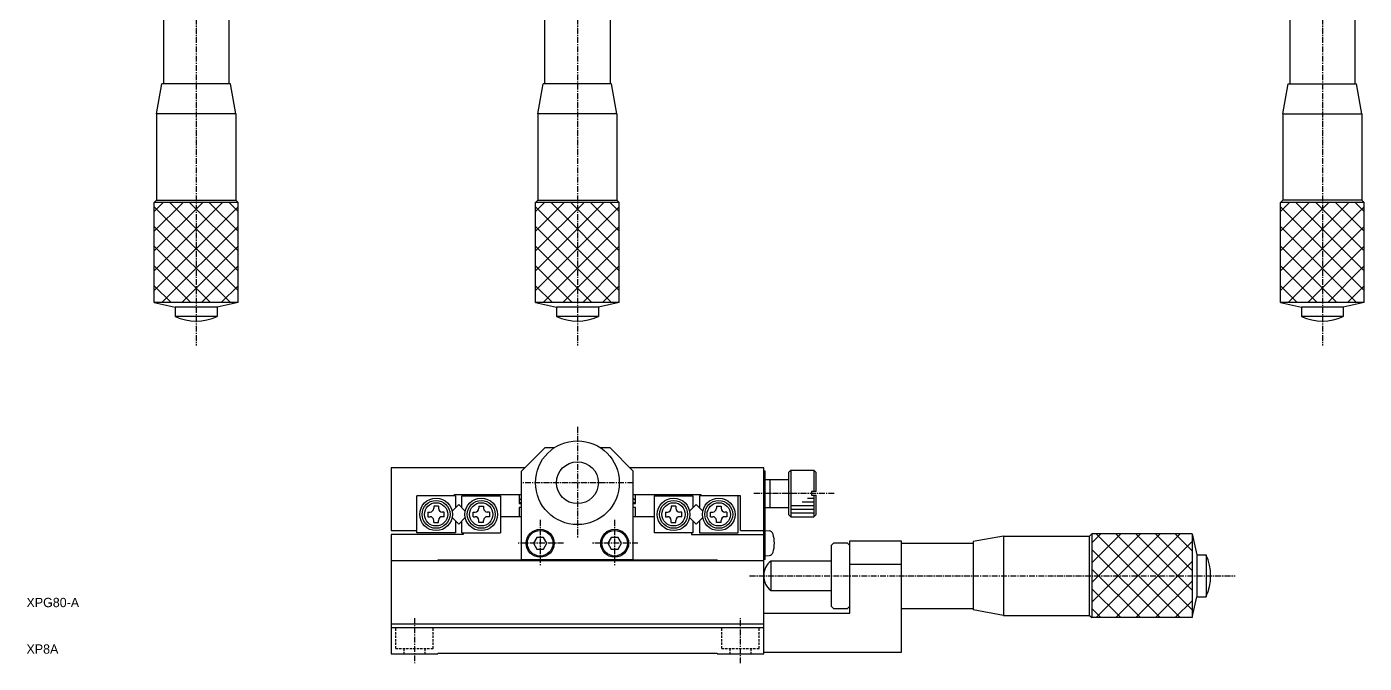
# Model space of a CAD drawing. Extents: x -219 to 100, y -52 to 272.
# Drawn here: x -216.8 to 70.5, y -52.3 to 84.4 of the extents above; entities that cross this region are included whole.
import ezdxf

# ---------------------------------------------------------------- set-up
doc = ezdxf.new("R2010")
doc.units = 0
doc.linetypes.add('CENTER', pattern=[2, 1.25, -0.25, 0.25, -0.25])
doc.linetypes.add('DASHED', pattern=[0.75, 0.5, -0.25])
doc.layers.get('0').update_dxf_attribs({"linetype": 'CONTINUOUS'})
doc.layers.add('CENTER', color=1, linetype='CENTER')

msp = doc.modelspace()

# ---------------------------------------------------------------- linework, layer by layer
at = {"color": 7, "linetype": 'CONTINUOUS'}
for p, q in [((-105.52, 72.19), (-105.52, 98.69)), ((-91.52, 98.69), (-91.52, 72.19)), ((-187.39, 87.69), (-187.39, 72.19)), ((-173.39, 87.69), (-173.39, 72.19)), ((54.46, 87.69), (54.46, 72.19)), ((68.46, 87.69), (68.46, 72.19)), ((-188.89, 65.69), (-187.74, 72.19)), ((-173.03, 72.19), (-187.74, 72.19)), ((-171.89, 65.69), (-173.03, 72.19)), ((-107.02, 65.69), (-105.88, 72.19)), ((-91.17, 72.19), (-105.88, 72.19)), ((-90.02, 65.69), (-91.17, 72.19)), ((52.96, 65.69), (54.1, 72.19)), ((54.1, 72.19), (68.81, 72.19)), ((69.96, 65.69), (68.81, 72.19)), ((-188.89, 65.69), (-188.89, 47.19)), ((-171.89, 65.69), (-188.89, 65.69)), ((-171.89, 65.69), (-171.89, 47.19)), ((-107.02, 65.69), (-107.02, 47.19)), ((-90.02, 65.69), (-107.02, 65.69)), ((-90.02, 65.69), (-90.02, 47.19)), ((52.96, 65.69), (52.96, 47.19)), ((52.96, 65.69), (69.96, 65.69)), ((69.96, 65.69), (69.96, 47.19)), ((-188.89, 47.19), (-189.39, 46.69)), ((-171.39, 46.69), (-189.39, 46.69)), ((-189.39, 25.19), (-189.39, 46.69)), ((-188.89, 47.19), (-171.89, 47.19)), ((-171.89, 47.19), (-171.39, 46.69)), ((-171.39, 25.19), (-171.39, 46.69)), ((-107.02, 47.19), (-107.52, 46.69)), ((-89.52, 46.69), (-107.52, 46.69)), ((-107.52, 25.19), (-107.52, 46.69)), ((-107.02, 47.19), (-90.02, 47.19)), ((-90.02, 47.19), (-89.52, 46.69)), ((-89.52, 25.19), (-89.52, 46.69)), ((52.96, 47.19), (52.46, 46.69)), ((70.46, 46.69), (52.46, 46.69)), ((52.46, 25.19), (52.46, 46.69)), ((69.96, 47.19), (52.96, 47.19)), ((69.96, 47.19), (70.46, 46.69)), ((70.46, 25.19), (70.46, 46.69)), ((-171.39, 25.19), (-189.39, 25.19)), ((-189.39, 25.19), (-184.89, 24.19)), ((-175.89, 24.19), (-184.89, 24.19)), ((-184.89, 24.19), (-184.89, 22.19)), ((-171.39, 25.19), (-175.89, 24.19)), ((-175.89, 24.19), (-175.89, 22.19)), ((-89.52, 25.19), (-107.52, 25.19)), ((-107.52, 25.19), (-103.02, 24.19)), ((-94.02, 24.19), (-103.02, 24.19)), ((-103.02, 24.19), (-103.02, 22.19)), ((-89.52, 25.19), (-94.02, 24.19)), ((-94.02, 24.19), (-94.02, 22.19)), ((70.46, 25.19), (52.46, 25.19)), ((52.46, 25.19), (56.96, 24.19)), ((65.96, 24.19), (56.96, 24.19)), ((56.96, 24.19), (56.96, 22.19)), ((70.46, 25.19), (65.96, 24.19)), ((65.96, 24.19), (65.96, 22.19)), ((-175.89, 22.19), (-184.89, 22.19)), ((-94.02, 22.19), (-103.02, 22.19)), ((65.96, 22.19), (56.96, 22.19)), ((-105.52, -6.04), (-110.52, -11.04)), ((-103.5, -6.04), (-105.52, -6.04)), ((-91.52, -6.04), (-93.55, -6.04)), ((-86.52, -11.04), (-91.52, -6.04)), ((-109.82, -10.34), (-138.52, -10.34)), ((-138.52, -10.34), (-138.52, -23.84)), ((-110.52, -30.04), (-110.52, -11.04)), ((-58.52, -10.34), (-87.22, -10.34)), ((-86.52, -30.04), (-86.52, -11.04)), ((-58.52, -50.34), (-58.52, -10.34)), ((-58.22, -11.04), (-58.52, -11.04)), ((-58.22, -30.04), (-58.22, -11.04)), ((-52.72, -10.84), (-53.22, -11.34)), ((-53.22, -11.34), (-53.22, -20.34)), ((-52.72, -10.84), (-52.72, -20.84)), ((-52.72, -10.84), (-47.72, -10.84)), ((-47.72, -10.84), (-47.72, -15.44)), ((-47.22, -11.34), (-47.72, -10.84)), ((-47.22, -15.44), (-47.22, -11.34)), ((-58.22, -12.84), (-53.22, -12.84)), ((-57.22, -12.84), (-57.22, -18.84)), ((-124.72, -16.34), (-133.02, -16.34)), ((-133.02, -24.34), (-133.02, -16.34)), ((-125.02, -16.04), (-125.02, -16.34)), ((-125.02, -16.04), (-110.52, -16.04)), ((-124.72, -16.34), (-124.72, -18.92)), ((-123.32, -18.92), (-123.32, -16.34)), ((-123.32, -16.34), (-115.02, -16.34)), ((-115.02, -16.34), (-115.02, -24.34)), ((-111.02, -16.04), (-111.02, -18.04)), ((-110.52, -16.84), (-111.02, -17.34)), ((-86.52, -16.04), (-72.02, -16.04)), ((-86.52, -16.84), (-86.02, -17.34)), ((-86.02, -18.04), (-86.02, -16.04)), ((-82.02, -16.34), (-73.72, -16.34)), ((-82.02, -16.34), (-82.02, -24.34)), ((-73.72, -16.34), (-73.72, -18.92)), ((-72.32, -16.34), (-72.32, -18.92)), ((-63.52, -16.34), (-72.32, -16.34)), ((-72.02, -16.04), (-72.02, -16.34)), ((-64.02, -24.34), (-64.02, -16.34)), ((-63.52, -23.84), (-63.52, -16.34)), ((-47.22, -15.44), (-48.22, -15.44)), ((-48.22, -15.44), (-48.22, -16.24)), ((-48.22, -16.24), (-47.22, -16.24)), ((-47.72, -16.24), (-47.72, -20.84)), ((-47.22, -20.34), (-47.22, -16.24)), ((-130.62, -19.84), (-130.62, -20.84)), ((-130.62, -19.84), (-130.17, -19.84)), ((-128.37, -18.59), (-129.37, -18.59)), ((-129.37, -18.59), (-129.37, -19.04)), ((-128.37, -18.59), (-128.37, -19.04)), ((-127.12, -19.84), (-127.57, -19.84)), ((-127.12, -20.84), (-127.12, -19.84)), ((-125.44, -19.64), (-124.02, -18.22)), ((-124.02, -18.22), (-122.6, -19.64)), ((-120.92, -20.84), (-120.92, -19.84)), ((-120.92, -19.84), (-120.47, -19.84)), ((-119.67, -18.59), (-118.67, -18.59)), ((-119.67, -18.59), (-119.67, -19.04)), ((-118.67, -18.59), (-118.67, -19.04)), ((-117.42, -19.84), (-117.87, -19.84)), ((-117.42, -19.84), (-117.42, -20.84)), ((-110.52, -17.84), (-111.02, -17.84)), ((-111.02, -18.04), (-110.52, -18.04)), ((-111.02, -18.84), (-111.02, -20.84)), ((-110.52, -18.84), (-111.02, -18.84)), ((-86.02, -17.84), (-86.52, -17.84)), ((-86.52, -18.04), (-86.02, -18.04)), ((-86.02, -18.84), (-86.52, -18.84)), ((-86.02, -20.84), (-86.02, -18.84)), ((-79.62, -19.84), (-79.62, -20.84)), ((-79.62, -19.84), (-79.17, -19.84)), ((-77.37, -18.59), (-78.37, -18.59)), ((-78.37, -18.59), (-78.37, -19.04)), ((-77.37, -18.59), (-77.37, -19.04)), ((-76.12, -19.84), (-76.57, -19.84)), ((-76.12, -20.84), (-76.12, -19.84)), ((-73.02, -18.22), (-74.44, -19.64)), ((-71.6, -19.64), (-73.02, -18.22)), ((-69.92, -20.84), (-69.92, -19.84)), ((-69.92, -19.84), (-69.47, -19.84)), ((-68.67, -18.59), (-67.67, -18.59)), ((-68.67, -18.59), (-68.67, -19.04)), ((-67.67, -18.59), (-67.67, -19.04)), ((-66.42, -19.84), (-66.87, -19.84)), ((-66.42, -19.84), (-66.42, -20.84)), ((-58.22, -18.84), (-53.22, -18.84)), ((-130.62, -20.84), (-130.17, -20.84)), ((-129.37, -22.09), (-129.37, -21.64)), ((-129.37, -22.09), (-128.37, -22.09)), ((-128.37, -22.09), (-128.37, -21.64)), ((-127.12, -20.84), (-127.57, -20.84)), ((-124.02, -22.46), (-125.44, -21.04)), ((-124.72, -21.76), (-124.72, -24.34)), ((-122.6, -21.04), (-124.02, -22.46)), ((-123.32, -24.34), (-123.32, -21.76)), ((-120.92, -20.84), (-120.47, -20.84)), ((-119.67, -22.09), (-119.67, -21.64)), ((-118.67, -22.09), (-119.67, -22.09)), ((-118.67, -22.09), (-118.67, -21.64)), ((-117.42, -20.84), (-117.87, -20.84)), ((-110.52, -20.84), (-115.02, -20.84)), ((-82.02, -20.84), (-86.52, -20.84)), ((-79.62, -20.84), (-79.17, -20.84)), ((-78.37, -22.09), (-78.37, -21.64)), ((-78.37, -22.09), (-77.37, -22.09)), ((-77.37, -22.09), (-77.37, -21.64)), ((-76.12, -20.84), (-76.57, -20.84)), ((-74.44, -21.04), (-73.02, -22.46)), ((-73.72, -21.76), (-73.72, -24.34)), ((-73.02, -22.46), (-71.6, -21.04)), ((-72.32, -21.76), (-72.32, -24.34)), ((-69.92, -20.84), (-69.47, -20.84)), ((-68.67, -22.09), (-68.67, -21.64)), ((-67.67, -22.09), (-68.67, -22.09)), ((-67.67, -22.09), (-67.67, -21.64)), ((-66.42, -20.84), (-66.87, -20.84)), ((-53.22, -20.34), (-52.72, -20.84)), ((-52.72, -20.84), (-47.72, -20.84)), ((-47.72, -20.84), (-47.22, -20.34)), ((-138.52, -23.84), (-133.02, -23.84)), ((-123.02, -24.64), (-138.52, -24.64)), ((-138.52, -24.64), (-138.52, -50.34)), ((-124.72, -24.34), (-133.02, -24.34)), ((-123.32, -24.34), (-115.02, -24.34)), ((-123.02, -24.34), (-123.02, -24.64)), ((-107.24, -25.29), (-107.97, -26.54)), ((-105.8, -25.29), (-107.24, -25.29)), ((-105.08, -26.54), (-105.8, -25.29)), ((-91.24, -25.29), (-91.97, -26.54)), ((-89.8, -25.29), (-91.24, -25.29)), ((-89.08, -26.54), (-89.8, -25.29)), ((-73.72, -24.34), (-82.02, -24.34)), ((-74.02, -24.34), (-74.02, -24.64)), ((-74.02, -24.64), (-58.52, -24.64)), ((-72.32, -24.34), (-64.02, -24.34)), ((-63.52, -23.84), (-58.52, -23.84)), ((-58.22, -23.79), (-57.37, -23.86)), ((-7.02, -25.04), (-13.52, -26.19)), ((-7.02, -25.04), (11.48, -25.04)), ((-7.02, -25.04), (-7.02, -42.04)), ((11.48, -25.04), (11.98, -24.54)), ((11.48, -42.04), (11.48, -25.04)), ((11.98, -24.54), (11.98, -42.54)), ((33.48, -24.54), (11.98, -24.54)), ((33.48, -24.54), (33.48, -42.54)), ((33.48, -24.54), (34.48, -29.04)), ((-107.97, -26.54), (-107.24, -27.79)), ((-107.24, -27.79), (-105.8, -27.79)), ((-105.8, -27.79), (-105.08, -26.54)), ((-91.97, -26.54), (-91.24, -27.79)), ((-91.24, -27.79), (-89.8, -27.79)), ((-89.8, -27.79), (-89.08, -26.54)), ((-43.52, -26.54), (-44.02, -27.04)), ((-44.02, -27.04), (-44.02, -40.04)), ((-40.52, -26.54), (-43.52, -26.54)), ((-40.52, -26.54), (-40.02, -27.04)), ((-40.02, -41.54), (-40.02, -26.04)), ((-40.02, -26.04), (-29.02, -26.04)), ((-29.02, -26.04), (-29.02, -50.04)), ((-29.02, -26.54), (-13.52, -26.54)), ((-13.52, -26.19), (-13.52, -40.89)), ((-58.52, -30.34), (-138.52, -30.34)), ((-128.52, -30.14), (-128.52, -30.34)), ((-128.52, -30.14), (-68.52, -30.14)), ((-110.52, -30.04), (-86.52, -30.04)), ((-68.52, -30.14), (-68.52, -30.34)), ((-58.22, -30.04), (-58.52, -30.04)), ((-57.37, -29.22), (-58.22, -29.29)), ((-56.96, -30.36), (-56.96, -36.71)), ((-56.96, -30.36), (-44.02, -30.36)), ((-40.02, -31.04), (-29.02, -31.04)), ((34.48, -29.04), (34.48, -38.04)), ((34.48, -29.04), (36.48, -29.04)), ((36.48, -29.04), (36.48, -38.04)), ((-56.96, -36.71), (-44.02, -36.71)), ((-44.02, -40.04), (-43.52, -40.54)), ((-40.02, -40.04), (-40.52, -40.54)), ((33.48, -42.54), (34.48, -38.04)), ((34.48, -38.04), (36.48, -38.04)), ((-58.52, -41.54), (-40.02, -41.54)), ((-43.52, -40.54), (-40.52, -40.54)), ((-29.02, -40.54), (-13.52, -40.54)), ((-7.02, -42.04), (-13.52, -40.89)), ((-7.02, -42.04), (11.48, -42.04)), ((11.48, -42.04), (11.98, -42.54)), ((33.48, -42.54), (11.98, -42.54)), ((-138.52, -43.84), (-58.52, -43.84)), ((-138.52, -44.64), (-58.52, -44.64)), ((-138.52, -50.34), (-128.52, -50.34)), ((-128.52, -50.14), (-128.52, -50.34)), ((-128.52, -50.14), (-68.52, -50.14)), ((-68.52, -50.34), (-68.52, -50.14)), ((-68.52, -50.34), (-58.52, -50.34)), ((-29.02, -50.04), (-58.52, -50.04))]:
    msp.add_line(p, q, dxfattribs=at)
at = {"color": 3, "linetype": 'CONTINUOUS'}
for p, q in [((-189.39, 32.02), (-174.72, 46.69)), ((-189.39, 36.26), (-178.96, 46.69)), ((-189.39, 40.5), (-183.21, 46.69)), ((-189.39, 44.74), (-187.45, 46.69)), ((-186.06, 46.69), (-171.39, 32.02)), ((-181.82, 46.69), (-171.39, 36.26)), ((-177.57, 46.69), (-171.39, 40.5)), ((-173.33, 46.69), (-171.39, 44.74)), ((-107.52, 32.02), (-92.85, 46.69)), ((-107.52, 36.26), (-97.1, 46.69)), ((-107.52, 40.5), (-101.34, 46.69)), ((-107.52, 44.74), (-105.58, 46.69)), ((-104.19, 46.69), (-89.52, 32.02)), ((-99.95, 46.69), (-89.52, 36.26)), ((-95.71, 46.69), (-89.52, 40.5)), ((-91.46, 46.69), (-89.52, 44.74)), ((52.46, 32.02), (67.12, 46.69)), ((52.46, 36.26), (62.88, 46.69)), ((52.46, 40.5), (58.64, 46.69)), ((52.46, 44.74), (54.4, 46.69)), ((55.79, 46.69), (70.46, 32.02)), ((60.03, 46.69), (70.46, 36.26)), ((64.27, 46.69), (70.46, 40.5)), ((68.51, 46.69), (70.46, 44.74)), ((-189.39, 45.77), (-171.39, 27.77)), ((-189.39, 27.77), (-171.39, 45.77)), ((-107.52, 27.77), (-89.52, 45.77)), ((-107.52, 45.77), (-89.52, 27.77)), ((52.46, 27.77), (70.46, 45.77)), ((52.46, 45.77), (70.46, 27.77)), ((-189.39, 41.53), (-173.04, 25.19)), ((-187.74, 25.19), (-171.39, 41.53)), ((-107.52, 41.53), (-91.18, 25.19)), ((-105.87, 25.19), (-89.52, 41.53)), ((52.46, 41.53), (68.8, 25.19)), ((54.11, 25.19), (70.46, 41.53)), ((-189.39, 37.29), (-177.29, 25.19)), ((-183.49, 25.19), (-171.39, 37.29)), ((-107.52, 37.29), (-95.42, 25.19)), ((-101.63, 25.19), (-89.52, 37.29)), ((52.46, 37.29), (64.56, 25.19)), ((58.35, 25.19), (70.46, 37.29)), ((-189.39, 33.05), (-181.53, 25.19)), ((-179.25, 25.19), (-171.39, 33.05)), ((-107.52, 33.05), (-99.66, 25.19)), ((-97.38, 25.19), (-89.52, 33.05)), ((52.46, 33.05), (60.32, 25.19)), ((62.6, 25.19), (70.46, 33.05)), ((-189.39, 28.8), (-185.77, 25.19)), ((-175.01, 25.19), (-171.39, 28.8)), ((-107.52, 28.8), (-103.9, 25.19)), ((-93.14, 25.19), (-89.52, 28.8)), ((52.46, 28.8), (56.07, 25.19)), ((66.84, 25.19), (70.46, 28.8)), ((-49.1, -16.84), (-47.72, -16.84)), ((-52.72, -18.44), (-47.72, -18.44)), ((-52.72, -19.24), (-47.72, -19.24)), ((-52.72, -20.04), (-47.72, -20.04)), ((-50.22, -17.64), (-47.72, -17.64)), ((11.98, -26.48), (13.92, -24.54)), ((11.98, -30.73), (18.16, -24.54)), ((11.98, -34.97), (22.4, -24.54)), ((11.98, -39.21), (26.65, -24.54)), ((12.89, -42.54), (30.89, -24.54)), ((30.89, -42.54), (12.89, -24.54)), ((33.48, -40.89), (17.13, -24.54)), ((33.48, -36.65), (21.37, -24.54)), ((33.48, -32.4), (25.62, -24.54)), ((33.48, -28.16), (29.86, -24.54)), ((26.65, -42.54), (11.98, -27.87)), ((17.13, -42.54), (33.48, -26.2)), ((21.37, -42.54), (33.48, -30.44)), ((22.4, -42.54), (11.98, -32.12)), ((18.16, -42.54), (11.98, -36.36)), ((25.62, -42.54), (33.48, -34.68)), ((29.86, -42.54), (33.48, -38.92)), ((13.92, -42.54), (11.98, -40.6))]:
    msp.add_line(p, q, dxfattribs=at)
at = {"color": 3, "linetype": 'DASHED'}
for p, q in [((-137.52, -49.14), (-137.52, -44.64)), ((-129.52, -49.14), (-129.52, -44.64)), ((-67.52, -49.14), (-67.52, -44.64)), ((-59.52, -49.14), (-59.52, -44.64)), ((-137.52, -49.14), (-129.52, -49.14)), ((-135.77, -49.14), (-135.77, -50.34)), ((-131.27, -49.14), (-131.27, -50.34)), ((-67.52, -49.14), (-59.52, -49.14)), ((-65.77, -49.14), (-65.77, -50.34)), ((-61.27, -49.14), (-61.27, -50.34))]:
    msp.add_line(p, q, dxfattribs=at)
at = {"color": 7, "linetype": 'CONTINUOUS'}
for centre, radius in [((-98.52, -13.54), 9), ((-98.52, -13.54), 4.5), ((-128.87, -20.34), 3.5), ((-119.17, -20.34), 3.5), ((-77.87, -20.34), 3.5), ((-68.17, -20.34), 3.5), ((-128.87, -20.34), 3), ((-128.87, -20.34), 2.5), ((-119.17, -20.34), 3), ((-119.17, -20.34), 2.5), ((-77.87, -20.34), 3), ((-77.87, -20.34), 2.5), ((-68.17, -20.34), 3), ((-68.17, -20.34), 2.5), ((-106.52, -26.54), 3), ((-106.52, -26.54), 2.75), ((-90.52, -26.54), 3), ((-90.52, -26.54), 2.75)]:
    msp.add_circle(centre, radius, dxfattribs=at)
for centre, radius, start, end in [((-180.39, 31.81), 10.62, 244.9424, 295.0576), ((-98.52, 31.81), 10.62, 244.9424, 295.0576), ((61.46, 31.81), 10.62, 244.9424, 295.0576), ((-130.17, -19.04), 0.8, 270, 0), ((-127.57, -19.04), 0.8, 180, 270), ((-120.47, -19.04), 0.8, 270, 0), ((-117.87, -19.04), 0.8, 180, 270), ((-79.17, -19.04), 0.8, 270, 0), ((-76.57, -19.04), 0.8, 180, 270), ((-69.47, -19.04), 0.8, 270, 0), ((-66.87, -19.04), 0.8, 180, 270), ((-130.17, -21.64), 0.8, 0, 90), ((-127.57, -21.64), 0.8, 90, 180), ((-120.47, -21.64), 0.8, 0, 90), ((-117.87, -21.64), 0.8, 90, 180), ((-79.17, -21.64), 0.8, 0, 90), ((-76.57, -21.64), 0.8, 90, 180), ((-69.47, -21.64), 0.8, 0, 90), ((-66.87, -21.64), 0.8, 90, 180), ((-57.46, -24.86), 1, 16.257, 85), ((-63.22, -26.54), 7, 343.743, 16.257), ((-57.46, -28.22), 1, 275, 343.743), ((-54.52, -33.54), 4, 127.4626, 232.5374), ((26.85, -33.54), 10.62, 334.9424, 25.0576)]:
    msp.add_arc(centre, radius, start, end, dxfattribs=at)
at = {"layer": 'CENTER', "color": 1, "linetype": 'CENTER'}
for p, q in [((-180.39, 120.2), (-180.39, 15.93)), ((-98.52, 120.2), (-98.52, 15.93)), ((61.46, 120.2), (61.46, 15.93)), ((-98.52, -1.54), (-98.52, -25.54)), ((-86.52, -13.54), (-110.52, -13.54)), ((-43.35, -15.84), (-60.62, -15.84)), ((-106.52, -21.54), (-106.52, -31.54)), ((-90.52, -21.54), (-90.52, -31.54)), ((-101.52, -26.54), (-111.52, -26.54)), ((-85.52, -26.54), (-95.52, -26.54)), ((-61.53, -33.54), (42.74, -33.54)), ((-133.52, -42.64), (-133.52, -52.34)), ((-63.52, -52.34), (-63.52, -42.64))]:
    msp.add_line(p, q, dxfattribs=at)

# ---------------------------------------------------------------- texts
at = {"color": 7, "linetype": 'CONTINUOUS'}
for s, p in [('XPG80-A', (-216.83, -40.28)), ('XP8A', (-216.83, -50.28))]:
    msp.add_text(s, height=2, dxfattribs=at).set_placement(p)

doc.saveas('drawing.dxf')
